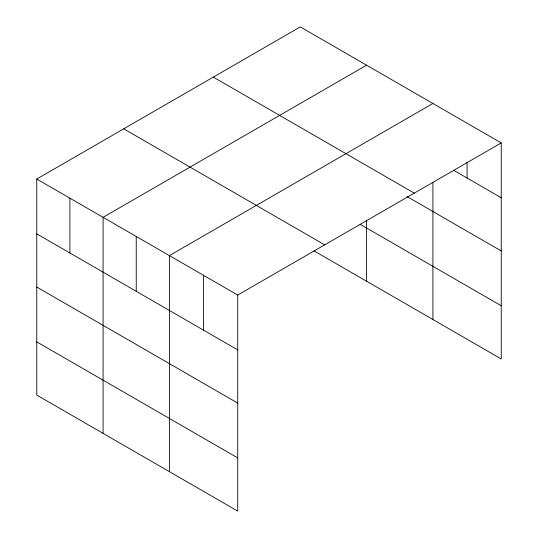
<?xml version="1.0" encoding="UTF-8"?>
<svg xmlns="http://www.w3.org/2000/svg" width="538" height="538" viewBox="0 0 538 538"><rect width="100%" height="100%" fill="white"/><g stroke="black" fill="none" stroke-linecap="round" stroke-linejoin="round"><path stroke-width="0.81" d="M432.908 182.409L432.908 319.511M313.97 250.843L501.234 358.96L501.234 142.926L300.278 26.9L36.766 179.04L36.766 395.074L237.722 511.1L237.722 295.059L36.766 179.04M366.593 65.185L103.081 217.325L103.081 433.366M432.908 103.478L169.396 255.617L169.396 471.651M237.722 295.059L501.234 142.926M453.991 170.479L501.234 197.755M213.317 77.109L414.28 193.129M406.963 196.525L501.234 250.95M360.104 224.279L501.234 305.766M123.72 128.831L324.683 244.857M36.766 233.869L237.722 349.895M36.766 287.063L237.722 403.09M36.766 341.879L237.722 457.899M467.071 162.247L467.071 178.031M366.593 220.553L366.593 281.226M203.559 275.335L203.559 330.171M136.235 236.471L136.235 291.3M69.92 198.179L69.92 253.015"/></g></svg>
